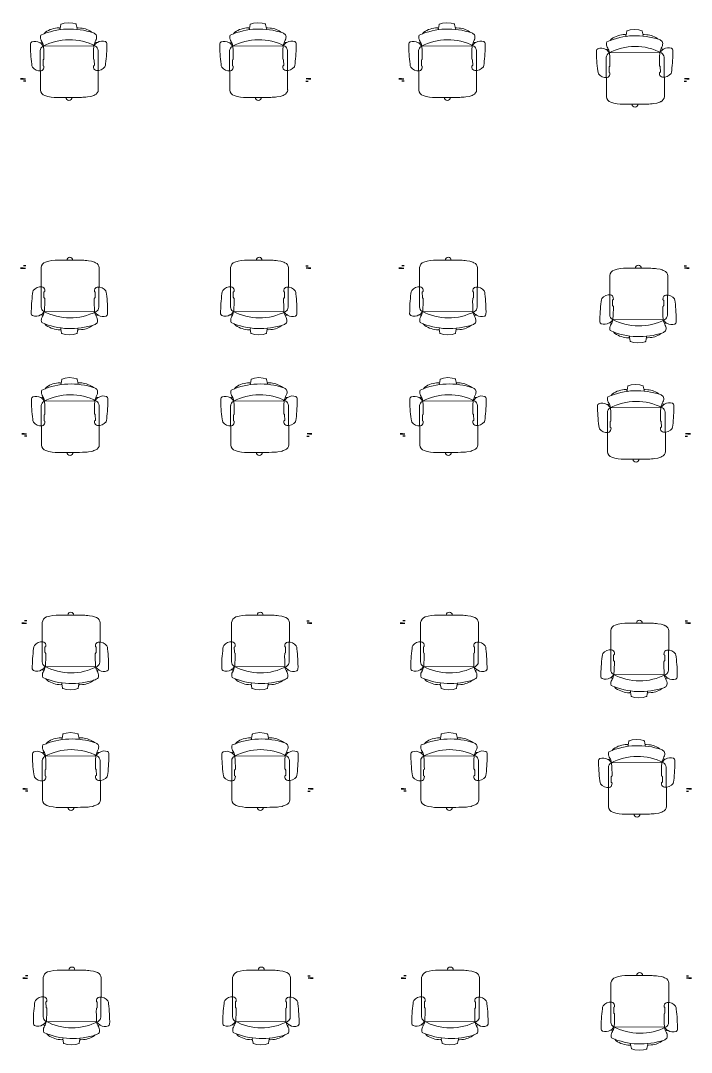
# Model space of a CAD drawing. Header units: inches. Extents: x 484217 to 497210, y -26946 to -21493.
# Drawn here: x 490869.4 to 491124.4, y -25134.5 to -24742.3 of the extents above; entities that cross this region are included whole.
import ezdxf

# ---------------------------------------------------------------- set-up
doc = ezdxf.new("R2010")
doc.units = ezdxf.units.IN
doc.header["$LTSCALE"] = 20
doc.header["$MEASUREMENT"] = 0
doc.linetypes.add('TRATTEGGIATA2', pattern=[9.525, 6.35, -3.175])
doc.layers.add('A-furniture', color=50, linetype='Continuous', lineweight=9)
doc.layers.add('I-FURN', color=4, linetype='Continuous')

# ---------------------------------------------------------------- blocks, each defined once
blk = doc.blocks.new('1505774114')
for p, q in [((381, 1577, 616), (411, 1577, 616)), ((2813, 1577, 616), (2783, 1577, 616)), ((413, 1557, 26), (395, 1557, 26)), ((2781, 1557, 26), (2799, 1557, 26)), ((381, -23, 616), (411, -23, 616)), ((413, -3, 26), (395, -3, 26)), ((2781, -3, 26), (2799, -3, 26)), ((2813, -23, 616), (2783, -23, 616))]:
    blk.add_line(p, q)
at = {"extrusion": (1.22461e-16, 1, 0)}
for centre, radius in [((-381, 586, 1577), 10.5), ((-381, 586, 1577), 8.5), ((-2813, 586, 1577), 10.5), ((-2813, 586, 1577), 8.5)]:
    blk.add_circle(centre, radius, dxfattribs=at)
at = {"extrusion": (0, -1, 0)}
for centre, radius in [((381, 586, 23), 10.5), ((381, 586, 23), 8.5), ((2813, 586, 23), 10.5), ((2813, 586, 23), 8.5)]:
    blk.add_circle(centre, radius, dxfattribs=at)
blk = doc.blocks.new('A$C6A0E07C9')
at = {"layer": 'A-furniture'}
for p, q in [((-0.2138, 0.2718), (0.1182, 0.2876)), ((-0.2691, 0.1773), (-0.2664, 0.2046)), ((-0.0121, 0.2424), (-0.025, 0.2422)), ((-0.0115, 0.2426), (-0.0121, 0.2424)), ((-0.0112, 0.2428), (-0.0115, 0.2426)), ((-0.0079, 0.2484), (-0.0112, 0.2428)), ((0.0377, 0.2515), (-0.0033, 0.2499)), ((0.0418, 0.2505), (0.045, 0.2473)), ((0.045, 0.2473), (0.0464, 0.2461)), ((0.0464, 0.2461), (0.0478, 0.2453)), ((0.0478, 0.2453), (0.0485, 0.2451)), ((0.1585, 0.2497), (0.1792, -0.1667)), ((0.3146, 0.1213), (0.3056, 0.1197)), ((0.3131, 0.1211), (0.3466, 0.116)), ((0.3152, 0.1516), (0.3188, 0.1294)), ((0.3514, 0.1128), (0.36, 0.0876)), ((0.36, 0.0876), (0.3659, 0.0513)), ((-0.2907, 0.0196), (-0.2893, 0.0294)), ((-0.2883, 0.01), (-0.2907, 0.0196)), ((-0.2893, 0.0294), (-0.2841, 0.0379)), ((-0.2824, 0.002), (-0.2883, 0.01)), ((-0.2841, 0.0379), (-0.2762, 0.0438)), ((-0.2739, -0.003), (-0.2824, 0.002)), ((-0.2762, 0.0438), (-0.2666, 0.0462)), ((0.3636, 0.0146), (0.3576, -0.0113)), ((0.3659, 0.0513), (0.3636, 0.0146)), ((-0.2641, -0.0045), (-0.2739, -0.003)), ((0.3108, -0.0224), (0.3218, -0.0234)), ((0.3197, -0.023), (0.3546, -0.0146)), ((0.3546, -0.0146), (0.3564, -0.0132)), ((0.3564, -0.0132), (0.3576, -0.0113)), ((0.066, -0.1753), (0.0673, -0.174)), ((0.0673, -0.174), (0.0686, -0.173)), ((0.0686, -0.173), (0.0692, -0.1728)), ((0.2962, -0.1472), (0.2839, -0.1595)), ((-0.1895, -0.2174), (0.1433, -0.1996)), ((0.0087, -0.176), (-0.0042, -0.1772)), ((0.0094, -0.1763), (0.0087, -0.176)), ((0.0097, -0.1764), (0.0094, -0.1763)), ((0.0135, -0.1816), (0.0097, -0.1764)), ((0.0591, -0.1802), (0.0183, -0.1827)), ((0.0631, -0.1788), (0.066, -0.1753))]:
    blk.add_line(p, q, dxfattribs=at)
for centre, radius, start, end in [((0.2241, -0.8917), 1.2574, 92.35943, 100.17565), ((0.1721, 0.3454), 0.0192, 28.12557, 89.24362), ((0.1209, 0.3234), 0.0749, 330.37939, 24.51295), ((-0.21, 0.2233), 0.0487, 94.52598, 161.01093), ((0.0274, 0.2777), 0.0792, 129.49988, 189.11522), ((-0.0222, 0.2712), 0.0292, 192.00474, 264.44095), ((0.0065, 0.2825), 0.0635, 94.07923, 117.59377), ((0.117, 0.2414), 0.0463, 34.09018, 88.4441), ((-0.2488, 0.0248), 0.4712, 334.59734, 30.97321), ((0.1077, 0.3263), 0.0879, 309.67257, 333.02228), ((-1.1254, 2.7931), 2.8487, 297.11573, 298.06946), ((-0.9196, -0.0126), 1.143, 14.09314, 15.00562), ((0.2336, 0.2226), 0.0597, 72.52818, 107.70113), ((0.1951, 0.2221), 0.0806, 25.51985, 45.53867), ((0.1816, 0.1421), 0.4521, 175.52891, 182.09908), ((0.5941, -0.0351), 0.8932, 162.12026, 164.43231), ((-0.0038, 0.2437), 0.00623, 84.84548, 131.31741), ((0.0374, 0.2414), 0.0101, 64.52807, 88.63913), ((0.0007, 1.5534), 1.3091, 272.08986, 276.67605), ((0.1493, 0.274), 0.0211, 279.8693, 313.34338), ((0.1704, 0.2449), 0.0129, 130.13659, 158.01734), ((0.1866, 0.1808), 0.0779, 100.05254, 108.26721), ((-0.3014, 0.0263), 0.6141, 339.61076, 22.04666), ((0.1276, 0.1249), 0.1894, 8.09249, 40.8276), ((72.2191, 3.6268), 72.5738, 182.765274, 182.924882), ((0.31, 0.1288), 0.0088, 301.08798, 3.16667), ((0.3467, 0.1108), 0.00513, 22.81842, 91.00758), ((0.0809, -0.0616), 0.3414, 182.48103, 200.75528), ((0.1162, -0.0378), 0.2107, 328.69616, 1.80788), ((0.3177, -0.0315), 0.00903, 2.12372, 63.37094), ((0.1515, -1.4793), 1.3091, 89.01739, 93.60357), ((0.1724, -0.1915), 0.0211, 52.35005, 85.82413), ((0.197, -0.1553), 0.0211, 212.66016, 229.03524), ((0.1633, -0.2919), 0.1223, 63.05477, 80.63565), ((-0.1856, -0.1603), 0.0572, 202.88209, 266.11689), ((0.0516, -0.2073), 0.0792, 176.57822, 236.19355), ((0.0015, -0.2058), 0.0292, 101.25248, 173.68869), ((0.0171, -0.1766), 0.00623, 234.37601, 280.84795), ((0.0579, -0.1702), 0.0101, 277.0543, 301.16536), ((0.138, -0.155), 0.0449, 276.79393, 330.15211), ((0.1362, -0.2476), 0.0879, 32.67116, 56.02087), ((-0.9196, -0.0126), 1.143, 350.69637, 351.61264), ((0.1491, -0.2435), 0.0749, 341.18048, 35.31404), ((0.3239, 0.0551), 0.2601, 246.15386, 250.81737), ((0.249, -0.1528), 0.0392, 254.29981, 275.99109), ((0.2537, -0.1401), 0.0518, 269.3553, 293.37881), ((0.0312, -0.2142), 0.0635, 248.09967, 271.6142), ((0.1312, 0.9758), 1.2574, 265.51777, 273.33401), ((0.2022, -0.2604), 0.0192, 276.44982, 337.56787)]:
    blk.add_arc(centre, radius, start, end, dxfattribs=at)

msp = doc.modelspace()

# ---------------------------------------------------------------- block references
at = {"layer": 'A-furniture'}
for p, xscale, yscale, zscale, rotation in [((490886.2, -24759.63, 46.04), -44.99999999889079, 45, 45, 273.1434728375273), ((490958.2, -24759.63, 46.85), -44.99999999889079, 45, 45, 273.1434728375273), ((491030.06, -24759.63, 46.04), -44.99999999889079, 45, 45, 273.1434728375273), ((491101.42, -24762.18, 46.85), -44.99999999889079, 45, 45, 273.1434728375273), ((490886.52, -24845.22, 7.1), 44.99999999889077, 44.99999999889077, 44.99999999889077, 266.8565271624727), ((490958.52, -24845.22, 7.91), 44.99999999889077, 44.99999999889077, 44.99999999889077, 266.8565271624727), ((491030.39, -24845.22, 7.1), 44.99999999889077, 44.99999999889077, 44.99999999889077, 266.8565271624727), ((491102.71, -24848.27, 8.79), 44.99999999889077, 44.99999999889077, 44.99999999889077, 266.8565271624727), ((490886.59, -24894.57, 50.78), -44.99999999889079, 45, 45, 273.1434728375273), ((490958.59, -24894.57, 51.59), -44.99999999889079, 45, 45, 273.1434728375273), ((491030.45, -24894.57, 50.78), -44.99999999889079, 45, 45, 273.1434728375273), ((491101.81, -24897.13, 51.59), -44.99999999889079, 45, 45, 273.1434728375273), ((490886.91, -24980.16, 11.85), 44.99999999889077, 44.99999999889077, 44.99999999889077, 266.8565271624727), ((490958.91, -24980.16, 12.66), 44.99999999889077, 44.99999999889077, 44.99999999889077, 266.8565271624727), ((491030.78, -24980.16, 11.85), 44.99999999889077, 44.99999999889077, 44.99999999889077, 266.8565271624727), ((491103.1, -24983.21, 13.53), 44.99999999889077, 44.99999999889077, 44.99999999889077, 266.8565271624727), ((490886.98, -25029.52, 55.53), -44.99999999889079, 45, 45, 273.1434728375273), ((490958.98, -25029.52, 56.34), -44.99999999889079, 45, 45, 273.1434728375273), ((491030.84, -25029.52, 55.53), -44.99999999889079, 45, 45, 273.1434728375273), ((491102.2, -25032.08, 56.34), -44.99999999889079, 45, 45, 273.1434728375273), ((490887.3, -25115.11, 16.59), 44.99999999889077, 44.99999999889077, 44.99999999889077, 266.8565271624727), ((490959.3, -25115.11, 17.4), 44.99999999889077, 44.99999999889077, 44.99999999889077, 266.8565271624727), ((491031.17, -25115.11, 16.59), 44.99999999889077, 44.99999999889077, 44.99999999889077, 266.8565271624727), ((491103.17, -25117.17, 17.76), 44.99999999889077, 44.99999999889077, 44.99999999889077, 266.8565271624727)]:
    msp.add_blockref('A$C6A0E07C9', p, dxfattribs=dict(at, xscale=xscale, yscale=yscale, zscale=zscale, rotation=rotation))
at = {"layer": 'I-FURN', "linetype": 'TRATTEGGIATA2', "xscale": 0.04500000025145709, "yscale": 0.04500000025145709, "zscale": 0.04500000025145709, "rotation": 180}
for p in [(490996.47, -24765.44, -23.01), (491140.33, -24765.44, -23.01), (490996.86, -24900.39, -18.26), (491140.72, -24900.39, -18.26), (490997.25, -25035.34, -13.51), (491141.11, -25035.34, -13.51)]:
    msp.add_blockref('1505774114', p, dxfattribs=at)

doc.saveas('drawing.dxf')
